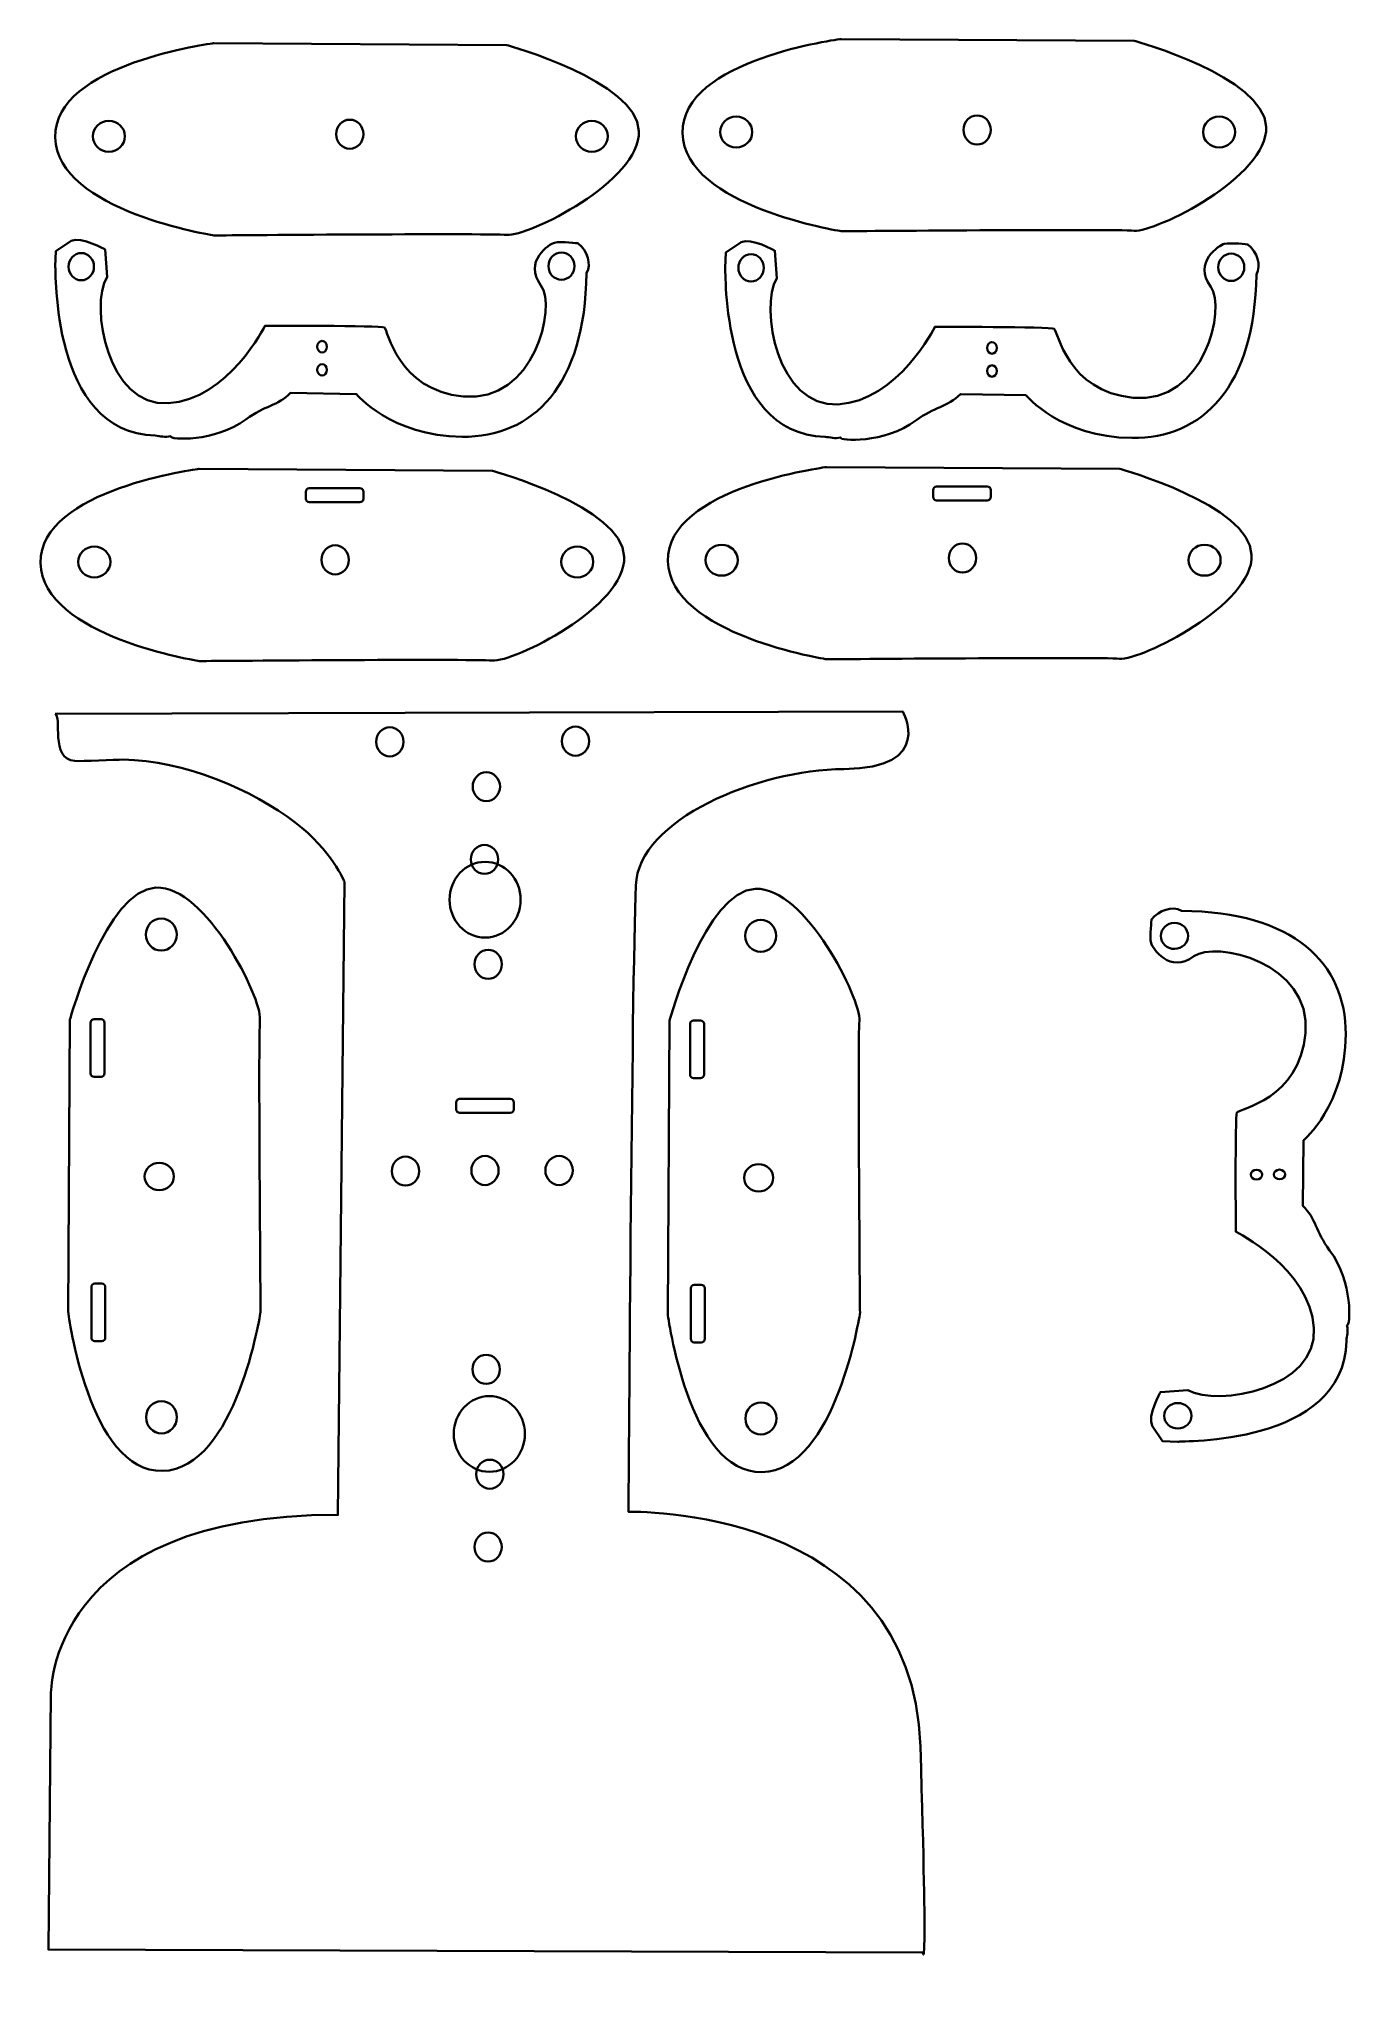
# Model space of a CAD drawing. Header units: centimetres. Extents: x 0.2 to 18.5, y 2.1 to 29.3.
import ezdxf

# ---------------------------------------------------------------- set-up
doc = ezdxf.new("R2010")
doc.units = ezdxf.units.CM

msp = doc.modelspace()

# ---------------------------------------------------------------- linework, layer by layer
at = {"color": 205, "linetype": 'Continuous', "lineweight": 35, "true_color": 0x846699}
for points, knots in [([(2.637, 29.246), (2.637, 29.246), (6.727, 29.221), (6.727, 29.221), (6.727, 29.221), (8.543, 28.722), (8.569, 28.02), (8.594, 27.318), (7.021, 26.545), (6.726, 26.57), (6.43, 26.595), (2.644, 26.562), (2.644, 26.562), (2.644, 26.562), (0.445, 26.902), (0.423, 27.932), (0.401, 28.963), (2.637, 29.246), (2.637, 29.246)], [0, 0, 0, 0, 1, 1, 1, 2, 2, 2, 3, 3, 3, 4, 4, 4, 5, 5, 5, 6, 6, 6, 6]), ([(11.392, 29.305), (11.392, 29.305), (15.482, 29.28), (15.482, 29.28), (15.482, 29.28), (17.297, 28.781), (17.323, 28.079), (17.349, 27.377), (15.776, 26.604), (15.48, 26.629), (15.185, 26.654), (11.398, 26.621), (11.398, 26.621), (11.398, 26.621), (9.2, 26.961), (9.178, 27.992), (9.156, 29.022), (11.392, 29.305), (11.392, 29.305)], [0, 0, 0, 0, 1, 1, 1, 2, 2, 2, 3, 3, 3, 4, 4, 4, 5, 5, 5, 6, 6, 6, 6]), ([(1.173, 28.162), (1.296, 28.162), (1.397, 28.066), (1.397, 27.947), (1.397, 27.827), (1.296, 27.731), (1.173, 27.731), (1.049, 27.731), (0.948, 27.827), (0.948, 27.947), (0.948, 28.066), (1.049, 28.162), (1.173, 28.162)], [0, 0, 0, 0, 1, 1, 1, 2, 2, 2, 3, 3, 3, 4, 4, 4, 4]), ([(4.534, 28.179), (4.639, 28.179), (4.724, 28.088), (4.724, 27.976), (4.724, 27.864), (4.639, 27.773), (4.534, 27.773), (4.429, 27.773), (4.343, 27.864), (4.343, 27.976), (4.343, 28.088), (4.429, 28.179), (4.534, 28.179)], [0, 0, 0, 0, 1, 1, 1, 2, 2, 2, 3, 3, 3, 4, 4, 4, 4]), ([(7.912, 28.162), (8.036, 28.162), (8.136, 28.066), (8.136, 27.947), (8.136, 27.827), (8.036, 27.731), (7.912, 27.731), (7.788, 27.731), (7.688, 27.827), (7.688, 27.947), (7.688, 28.066), (7.788, 28.162), (7.912, 28.162)], [0, 0, 0, 0, 1, 1, 1, 2, 2, 2, 3, 3, 3, 4, 4, 4, 4]), ([(9.927, 28.222), (10.051, 28.222), (10.152, 28.125), (10.152, 28.006), (10.152, 27.887), (10.051, 27.79), (9.927, 27.79), (9.803, 27.79), (9.703, 27.887), (9.703, 28.006), (9.703, 28.125), (9.803, 28.222), (9.927, 28.222)], [0, 0, 0, 0, 1, 1, 1, 2, 2, 2, 3, 3, 3, 4, 4, 4, 4]), ([(13.288, 28.239), (13.394, 28.239), (13.479, 28.148), (13.479, 28.035), (13.479, 27.923), (13.394, 27.832), (13.288, 27.832), (13.183, 27.832), (13.098, 27.923), (13.098, 28.035), (13.098, 28.148), (13.183, 28.239), (13.288, 28.239)], [0, 0, 0, 0, 1, 1, 1, 2, 2, 2, 3, 3, 3, 4, 4, 4, 4]), ([(16.667, 28.222), (16.79, 28.222), (16.891, 28.125), (16.891, 28.006), (16.891, 27.887), (16.79, 27.79), (16.667, 27.79), (16.543, 27.79), (16.442, 27.887), (16.442, 28.006), (16.442, 28.125), (16.543, 28.222), (16.667, 28.222)], [0, 0, 0, 0, 1, 1, 1, 2, 2, 2, 3, 3, 3, 4, 4, 4, 4]), ([(0.423, 26.128), (0.443, 26.114), (0.343, 23.813), (1.82, 23.767), (1.891, 23.765), (1.957, 23.734), (2.035, 23.76), (2.011, 23.706), (2.652, 23.671), (3.085, 23.994), (3.352, 24.192), (3.524, 24.178), (3.709, 24.365), (3.709, 24.365), (4.625, 24.348), (4.625, 24.348), (4.625, 24.348), (5.11, 23.759), (6.101, 23.751), (7.092, 23.743), (7.819, 24.465), (7.838, 26.035), (7.913, 26.161), (7.847, 26.349), (7.722, 26.452), (7.722, 26.452), (7.488, 26.483), (7.391, 26.461), (7.327, 26.446), (6.947, 26.203), (7.203, 25.864), (7.421, 25.574), (7.115, 24.22), (6.119, 24.314), (5.195, 24.401), (5.067, 25.248), (5.017, 25.276), (4.966, 25.307), (3.352, 25.302), (3.352, 25.302), (3.352, 25.302), (2.842, 24.27), (1.999, 24.22), (1.157, 24.17), (0.902, 25.568), (1.147, 25.984), (1.147, 25.984), (1.121, 26.366), (1.121, 26.366), (1.121, 26.366), (0.788, 26.555), (0.648, 26.486), (0.648, 26.486), (0.434, 26.341), (0.434, 26.341), (0.434, 26.341), (0.423, 26.128), (0.423, 26.128)], [0, 0, 0, 0, 1, 1, 1, 2, 2, 2, 3, 3, 3, 4, 4, 4, 5, 5, 5, 6, 6, 6, 7, 7, 7, 8, 8, 8, 9, 9, 9, 10, 10, 10, 11, 11, 11, 12, 12, 12, 13, 13, 13, 14, 14, 14, 15, 15, 15, 16, 16, 16, 17, 17, 17, 18, 18, 18, 19, 19, 19, 19]), ([(9.771, 26.111), (9.79, 26.097), (9.69, 23.796), (11.167, 23.75), (11.238, 23.748), (11.304, 23.717), (11.383, 23.743), (11.358, 23.69), (11.999, 23.654), (12.432, 23.977), (12.699, 24.175), (12.871, 24.161), (13.057, 24.348), (13.057, 24.348), (13.972, 24.331), (13.972, 24.331), (13.972, 24.331), (14.458, 23.743), (15.448, 23.735), (16.439, 23.727), (17.166, 24.448), (17.186, 26.018), (17.261, 26.144), (17.195, 26.332), (17.069, 26.435), (17.069, 26.435), (16.835, 26.466), (16.738, 26.444), (16.674, 26.429), (16.294, 26.186), (16.55, 25.847), (16.769, 25.557), (16.462, 24.203), (15.466, 24.297), (14.543, 24.384), (14.414, 25.231), (14.365, 25.259), (14.313, 25.29), (12.699, 25.285), (12.699, 25.285), (12.699, 25.285), (12.189, 24.253), (11.347, 24.203), (10.504, 24.153), (10.249, 25.551), (10.494, 25.967), (10.494, 25.967), (10.468, 26.349), (10.468, 26.349), (10.468, 26.349), (10.135, 26.538), (9.995, 26.469), (9.995, 26.469), (9.781, 26.324), (9.781, 26.324), (9.781, 26.324), (9.771, 26.111), (9.771, 26.111)], [0, 0, 0, 0, 1, 1, 1, 2, 2, 2, 3, 3, 3, 4, 4, 4, 5, 5, 5, 6, 6, 6, 7, 7, 7, 8, 8, 8, 9, 9, 9, 10, 10, 10, 11, 11, 11, 12, 12, 12, 13, 13, 13, 14, 14, 14, 15, 15, 15, 16, 16, 16, 17, 17, 17, 18, 18, 18, 19, 19, 19, 19]), ([(9.771, 26.111), (9.79, 26.097), (9.69, 23.796), (11.167, 23.75), (11.238, 23.748), (11.304, 23.717), (11.383, 23.743), (11.358, 23.69), (11.999, 23.654), (12.432, 23.977), (12.699, 24.175), (12.871, 24.161), (13.057, 24.348), (13.057, 24.348), (13.972, 24.331), (13.972, 24.331), (13.972, 24.331), (14.458, 23.743), (15.448, 23.735), (16.439, 23.727), (17.166, 24.448), (17.186, 26.018), (17.261, 26.144), (17.195, 26.332), (17.069, 26.435), (17.069, 26.435), (16.835, 26.466), (16.738, 26.444), (16.674, 26.429), (16.294, 26.186), (16.55, 25.847), (16.769, 25.557), (16.462, 24.203), (15.466, 24.297), (14.543, 24.384), (14.414, 25.231), (14.365, 25.259), (14.313, 25.29), (12.699, 25.285), (12.699, 25.285), (12.699, 25.285), (12.189, 24.253), (11.347, 24.203), (10.504, 24.153), (10.249, 25.551), (10.494, 25.967), (10.494, 25.967), (10.468, 26.349), (10.468, 26.349), (10.468, 26.349), (10.135, 26.538), (9.995, 26.469), (9.995, 26.469), (9.781, 26.324), (9.781, 26.324), (9.781, 26.324), (9.771, 26.111), (9.771, 26.111)], [0, 0, 0, 0, 1, 1, 1, 2, 2, 2, 3, 3, 3, 4, 4, 4, 5, 5, 5, 6, 6, 6, 7, 7, 7, 8, 8, 8, 9, 9, 9, 10, 10, 10, 11, 11, 11, 12, 12, 12, 13, 13, 13, 14, 14, 14, 15, 15, 15, 16, 16, 16, 17, 17, 17, 18, 18, 18, 19, 19, 19, 19]), ([(0.787, 26.317), (0.886, 26.317), (0.965, 26.231), (0.965, 26.126), (0.965, 26.021), (0.886, 25.936), (0.787, 25.936), (0.689, 25.936), (0.61, 26.021), (0.61, 26.126), (0.61, 26.231), (0.689, 26.317), (0.787, 26.317)], [0, 0, 0, 0, 1, 1, 1, 2, 2, 2, 3, 3, 3, 4, 4, 4, 4]), ([(7.489, 26.325), (7.589, 26.325), (7.671, 26.24), (7.671, 26.135), (7.671, 26.03), (7.589, 25.944), (7.489, 25.944), (7.388, 25.944), (7.307, 26.03), (7.307, 26.135), (7.307, 26.24), (7.388, 26.325), (7.489, 26.325)], [0, 0, 0, 0, 1, 1, 1, 2, 2, 2, 3, 3, 3, 4, 4, 4, 4]), ([(10.135, 26.3), (10.233, 26.3), (10.312, 26.214), (10.312, 26.109), (10.312, 26.004), (10.233, 25.919), (10.135, 25.919), (10.036, 25.919), (9.957, 26.004), (9.957, 26.109), (9.957, 26.214), (10.036, 26.3), (10.135, 26.3)], [0, 0, 0, 0, 1, 1, 1, 2, 2, 2, 3, 3, 3, 4, 4, 4, 4]), ([(16.836, 26.308), (16.936, 26.308), (17.018, 26.223), (17.018, 26.118), (17.018, 26.013), (16.936, 25.927), (16.836, 25.927), (16.735, 25.927), (16.654, 26.013), (16.654, 26.118), (16.654, 26.223), (16.735, 26.308), (16.836, 26.308)], [0, 0, 0, 0, 1, 1, 1, 2, 2, 2, 3, 3, 3, 4, 4, 4, 4]), ([(4.149, 25.089), (4.186, 25.089), (4.216, 25.053), (4.216, 25.009), (4.216, 24.964), (4.186, 24.928), (4.149, 24.928), (4.111, 24.928), (4.081, 24.964), (4.081, 25.009), (4.081, 25.053), (4.111, 25.089), (4.149, 25.089)], [0, 0, 0, 0, 1, 1, 1, 2, 2, 2, 3, 3, 3, 4, 4, 4, 4]), ([(13.496, 25.072), (13.533, 25.072), (13.564, 25.036), (13.564, 24.992), (13.564, 24.947), (13.533, 24.911), (13.496, 24.911), (13.458, 24.911), (13.428, 24.947), (13.428, 24.992), (13.428, 25.036), (13.458, 25.072), (13.496, 25.072)], [0, 0, 0, 0, 1, 1, 1, 2, 2, 2, 3, 3, 3, 4, 4, 4, 4]), ([(4.149, 24.767), (4.186, 24.767), (4.216, 24.731), (4.216, 24.687), (4.216, 24.642), (4.186, 24.606), (4.149, 24.606), (4.111, 24.606), (4.081, 24.642), (4.081, 24.687), (4.081, 24.731), (4.111, 24.767), (4.149, 24.767)], [0, 0, 0, 0, 1, 1, 1, 2, 2, 2, 3, 3, 3, 4, 4, 4, 4]), ([(13.496, 24.75), (13.533, 24.75), (13.564, 24.714), (13.564, 24.67), (13.564, 24.626), (13.533, 24.589), (13.496, 24.589), (13.458, 24.589), (13.428, 24.626), (13.428, 24.67), (13.428, 24.714), (13.458, 24.75), (13.496, 24.75)], [0, 0, 0, 0, 1, 1, 1, 2, 2, 2, 3, 3, 3, 4, 4, 4, 4]), ([(2.434, 23.303), (2.434, 23.303), (6.524, 23.277), (6.524, 23.277), (6.524, 23.277), (8.34, 22.778), (8.365, 22.076), (8.391, 21.374), (6.818, 20.601), (6.522, 20.626), (6.227, 20.652), (2.44, 20.619), (2.44, 20.619), (2.44, 20.619), (0.242, 20.959), (0.22, 21.989), (0.198, 23.019), (2.434, 23.303), (2.434, 23.303)], [0, 0, 0, 0, 1, 1, 1, 2, 2, 2, 3, 3, 3, 4, 4, 4, 5, 5, 5, 6, 6, 6, 6]), ([(2.434, 23.303), (2.434, 23.303), (6.524, 23.277), (6.524, 23.277), (6.524, 23.277), (8.34, 22.778), (8.365, 22.076), (8.391, 21.374), (6.818, 20.601), (6.522, 20.626), (6.227, 20.652), (2.44, 20.619), (2.44, 20.619), (2.44, 20.619), (0.242, 20.959), (0.22, 21.989), (0.198, 23.019), (2.434, 23.303), (2.434, 23.303)], [0, 0, 0, 0, 1, 1, 1, 2, 2, 2, 3, 3, 3, 4, 4, 4, 5, 5, 5, 6, 6, 6, 6]), ([(11.188, 23.328), (11.188, 23.328), (15.279, 23.303), (15.279, 23.303), (15.279, 23.303), (17.094, 22.804), (17.12, 22.102), (17.146, 21.4), (15.572, 20.627), (15.277, 20.652), (14.981, 20.677), (11.195, 20.644), (11.195, 20.644), (11.195, 20.644), (8.997, 20.984), (8.975, 22.014), (8.952, 23.044), (11.188, 23.328), (11.188, 23.328)], [0, 0, 0, 0, 1, 1, 1, 2, 2, 2, 3, 3, 3, 4, 4, 4, 5, 5, 5, 6, 6, 6, 6]), ([(11.188, 23.328), (11.188, 23.328), (15.279, 23.303), (15.279, 23.303), (15.279, 23.303), (17.094, 22.804), (17.12, 22.102), (17.146, 21.4), (15.572, 20.627), (15.277, 20.652), (14.981, 20.677), (11.195, 20.644), (11.195, 20.644), (11.195, 20.644), (8.997, 20.984), (8.975, 22.014), (8.952, 23.044), (11.188, 23.328), (11.188, 23.328)], [0, 0, 0, 0, 1, 1, 1, 2, 2, 2, 3, 3, 3, 4, 4, 4, 5, 5, 5, 6, 6, 6, 6]), ([(4.724, 22.983), (4.724, 22.983), (4.724, 22.886), (4.724, 22.886), (4.724, 22.859), (4.703, 22.837), (4.676, 22.837), (4.676, 22.837), (3.969, 22.837), (3.969, 22.837), (3.942, 22.837), (3.92, 22.859), (3.92, 22.886), (3.92, 22.886), (3.92, 22.983), (3.92, 22.983), (3.92, 23.01), (3.942, 23.032), (3.969, 23.032), (3.969, 23.032), (4.676, 23.032), (4.676, 23.032), (4.703, 23.032), (4.724, 23.01), (4.724, 22.983)], [0, 0, 0, 0, 1, 1, 1, 2, 2, 2, 3, 3, 3, 4, 4, 4, 5, 5, 5, 6, 6, 6, 7, 7, 7, 8, 8, 8, 8]), ([(13.479, 23.008), (13.479, 23.008), (13.479, 22.911), (13.479, 22.911), (13.479, 22.884), (13.457, 22.862), (13.43, 22.862), (13.43, 22.862), (12.723, 22.862), (12.723, 22.862), (12.696, 22.862), (12.675, 22.884), (12.675, 22.911), (12.675, 22.911), (12.675, 23.008), (12.675, 23.008), (12.675, 23.035), (12.696, 23.057), (12.723, 23.057), (12.723, 23.057), (13.43, 23.057), (13.43, 23.057), (13.457, 23.057), (13.479, 23.035), (13.479, 23.008)], [0, 0, 0, 0, 1, 1, 1, 2, 2, 2, 3, 3, 3, 4, 4, 4, 5, 5, 5, 6, 6, 6, 7, 7, 7, 8, 8, 8, 8]), ([(0.969, 22.219), (1.093, 22.219), (1.194, 22.122), (1.194, 22.003), (1.194, 21.884), (1.093, 21.787), (0.969, 21.787), (0.846, 21.787), (0.745, 21.884), (0.745, 22.003), (0.745, 22.122), (0.846, 22.219), (0.969, 22.219)], [0, 0, 0, 0, 1, 1, 1, 2, 2, 2, 3, 3, 3, 4, 4, 4, 4]), ([(0.969, 22.219), (1.093, 22.219), (1.194, 22.122), (1.194, 22.003), (1.194, 21.884), (1.093, 21.787), (0.969, 21.787), (0.846, 21.787), (0.745, 21.884), (0.745, 22.003), (0.745, 22.122), (0.846, 22.219), (0.969, 22.219)], [0, 0, 0, 0, 1, 1, 1, 2, 2, 2, 3, 3, 3, 4, 4, 4, 4]), ([(4.331, 22.236), (4.436, 22.236), (4.521, 22.145), (4.521, 22.033), (4.521, 21.92), (4.436, 21.829), (4.331, 21.829), (4.226, 21.829), (4.14, 21.92), (4.14, 22.033), (4.14, 22.145), (4.226, 22.236), (4.331, 22.236)], [0, 0, 0, 0, 1, 1, 1, 2, 2, 2, 3, 3, 3, 4, 4, 4, 4]), ([(4.331, 22.236), (4.436, 22.236), (4.521, 22.145), (4.521, 22.033), (4.521, 21.92), (4.436, 21.829), (4.331, 21.829), (4.226, 21.829), (4.14, 21.92), (4.14, 22.033), (4.14, 22.145), (4.226, 22.236), (4.331, 22.236)], [0, 0, 0, 0, 1, 1, 1, 2, 2, 2, 3, 3, 3, 4, 4, 4, 4]), ([(7.709, 22.219), (7.833, 22.219), (7.933, 22.122), (7.933, 22.003), (7.933, 21.884), (7.833, 21.787), (7.709, 21.787), (7.585, 21.787), (7.485, 21.884), (7.485, 22.003), (7.485, 22.122), (7.585, 22.219), (7.709, 22.219)], [0, 0, 0, 0, 1, 1, 1, 2, 2, 2, 3, 3, 3, 4, 4, 4, 4]), ([(7.709, 22.219), (7.833, 22.219), (7.933, 22.122), (7.933, 22.003), (7.933, 21.884), (7.833, 21.787), (7.709, 21.787), (7.585, 21.787), (7.485, 21.884), (7.485, 22.003), (7.485, 22.122), (7.585, 22.219), (7.709, 22.219)], [0, 0, 0, 0, 1, 1, 1, 2, 2, 2, 3, 3, 3, 4, 4, 4, 4]), ([(9.724, 22.244), (9.848, 22.244), (9.948, 22.147), (9.948, 22.028), (9.948, 21.909), (9.848, 21.812), (9.724, 21.812), (9.6, 21.812), (9.5, 21.909), (9.5, 22.028), (9.5, 22.147), (9.6, 22.244), (9.724, 22.244)], [0, 0, 0, 0, 1, 1, 1, 2, 2, 2, 3, 3, 3, 4, 4, 4, 4]), ([(9.724, 22.244), (9.848, 22.244), (9.948, 22.147), (9.948, 22.028), (9.948, 21.909), (9.848, 21.812), (9.724, 21.812), (9.6, 21.812), (9.5, 21.909), (9.5, 22.028), (9.5, 22.147), (9.6, 22.244), (9.724, 22.244)], [0, 0, 0, 0, 1, 1, 1, 2, 2, 2, 3, 3, 3, 4, 4, 4, 4]), ([(13.085, 22.261), (13.19, 22.261), (13.276, 22.17), (13.276, 22.058), (13.276, 21.946), (13.19, 21.855), (13.085, 21.855), (12.98, 21.855), (12.895, 21.946), (12.895, 22.058), (12.895, 22.17), (12.98, 22.261), (13.085, 22.261)], [0, 0, 0, 0, 1, 1, 1, 2, 2, 2, 3, 3, 3, 4, 4, 4, 4]), ([(13.085, 22.261), (13.19, 22.261), (13.276, 22.17), (13.276, 22.058), (13.276, 21.946), (13.19, 21.855), (13.085, 21.855), (12.98, 21.855), (12.895, 21.946), (12.895, 22.058), (12.895, 22.17), (12.98, 22.261), (13.085, 22.261)], [0, 0, 0, 0, 1, 1, 1, 2, 2, 2, 3, 3, 3, 4, 4, 4, 4]), ([(16.463, 22.244), (16.587, 22.244), (16.688, 22.147), (16.688, 22.028), (16.688, 21.909), (16.587, 21.812), (16.463, 21.812), (16.34, 21.812), (16.239, 21.909), (16.239, 22.028), (16.239, 22.147), (16.34, 22.244), (16.463, 22.244)], [0, 0, 0, 0, 1, 1, 1, 2, 2, 2, 3, 3, 3, 4, 4, 4, 4]), ([(16.463, 22.244), (16.587, 22.244), (16.688, 22.147), (16.688, 22.028), (16.688, 21.909), (16.587, 21.812), (16.463, 21.812), (16.34, 21.812), (16.239, 21.909), (16.239, 22.028), (16.239, 22.147), (16.34, 22.244), (16.463, 22.244)], [0, 0, 0, 0, 1, 1, 1, 2, 2, 2, 3, 3, 3, 4, 4, 4, 4]), ([(0.423, 19.882), (0.423, 19.882), (5.308, 19.897), (5.308, 19.897), (5.308, 19.897), (12.251, 19.916), (12.251, 19.916), (12.251, 19.916), (12.709, 19.121), (11.428, 19.112), (10.224, 19.104), (8.562, 18.405), (8.526, 17.486), (8.471, 16.087), (8.424, 8.74), (8.424, 8.74), (8.424, 8.74), (12.391, 8.849), (12.497, 5.463), (12.602, 2.077), (12.531, 2.585), (12.531, 2.585), (12.531, 2.585), (0.33, 2.627), (0.33, 2.627), (0.33, 2.627), (0.364, 6.191), (0.364, 6.191), (0.364, 6.191), (0.31, 8.705), (4.369, 8.698), (4.369, 8.698), (4.462, 17.537), (4.462, 17.537), (4.462, 17.537), (4.28, 17.979), (3.774, 18.366), (3.184, 18.818), (2.215, 19.234), (1.371, 19.243), (1.265, 19.244), (0.795, 19.218), (0.696, 19.224), (0.351, 19.247), (0.52, 19.852), (0.423, 19.882)], [0, 0, 0, 0, 1, 1, 1, 2, 2, 2, 3, 3, 3, 4, 4, 4, 5, 5, 5, 6, 6, 6, 7, 7, 7, 8, 8, 8, 9, 9, 9, 10, 10, 10, 11, 11, 11, 12, 12, 12, 13, 13, 13, 14, 14, 14, 15, 15, 15, 15]), ([(5.094, 19.289), (4.989, 19.289), (4.904, 19.38), (4.904, 19.493), (4.903, 19.605), (4.989, 19.696), (5.094, 19.696), (5.199, 19.696), (5.284, 19.605), (5.285, 19.493), (5.285, 19.38), (5.199, 19.289), (5.094, 19.289)], [0, 0, 0, 0, 1, 1, 1, 2, 2, 2, 3, 3, 3, 4, 4, 4, 4]), ([(7.685, 19.298), (7.58, 19.298), (7.494, 19.389), (7.494, 19.501), (7.494, 19.613), (7.58, 19.704), (7.685, 19.704), (7.79, 19.704), (7.875, 19.613), (7.875, 19.501), (7.875, 19.389), (7.79, 19.298), (7.685, 19.298)], [0, 0, 0, 0, 1, 1, 1, 2, 2, 2, 3, 3, 3, 4, 4, 4, 4]), ([(6.44, 18.663), (6.335, 18.663), (6.25, 18.754), (6.25, 18.866), (6.25, 18.978), (6.335, 19.069), (6.44, 19.069), (6.545, 19.069), (6.631, 18.978), (6.631, 18.866), (6.631, 18.754), (6.545, 18.663), (6.44, 18.663)], [0, 0, 0, 0, 1, 1, 1, 2, 2, 2, 3, 3, 3, 4, 4, 4, 4]), ([(6.415, 17.647), (6.31, 17.647), (6.225, 17.738), (6.225, 17.85), (6.225, 17.962), (6.31, 18.053), (6.415, 18.053), (6.52, 18.053), (6.606, 17.962), (6.606, 17.85), (6.606, 17.738), (6.52, 17.647), (6.415, 17.647)], [0, 0, 0, 0, 1, 1, 1, 2, 2, 2, 3, 3, 3, 4, 4, 4, 4]), ([(6.423, 16.758), (6.149, 16.758), (5.927, 16.995), (5.927, 17.287), (5.927, 17.579), (6.149, 17.816), (6.423, 17.816), (6.697, 17.816), (6.919, 17.579), (6.919, 17.287), (6.919, 16.995), (6.697, 16.758), (6.423, 16.758)], [0, 0, 0, 0, 1, 1, 1, 2, 2, 2, 3, 3, 3, 4, 4, 4, 4]), ([(0.606, 11.524), (0.606, 11.524), (0.63, 15.615), (0.63, 15.615), (0.63, 15.615), (1.128, 17.43), (1.83, 17.456), (2.532, 17.483), (3.306, 15.91), (3.281, 15.614), (3.256, 15.319), (3.29, 11.532), (3.29, 11.532), (3.29, 11.532), (2.951, 9.334), (1.921, 9.311), (0.891, 9.288), (0.606, 11.524), (0.606, 11.524)], [0, 0, 0, 0, 1, 1, 1, 2, 2, 2, 3, 3, 3, 4, 4, 4, 5, 5, 5, 6, 6, 6, 6]), ([(0.606, 11.524), (0.606, 11.524), (0.63, 15.615), (0.63, 15.615), (0.63, 15.615), (1.128, 17.43), (1.83, 17.456), (2.532, 17.483), (3.306, 15.91), (3.281, 15.614), (3.256, 15.319), (3.29, 11.532), (3.29, 11.532), (3.29, 11.532), (2.951, 9.334), (1.921, 9.311), (0.891, 9.288), (0.606, 11.524), (0.606, 11.524)], [0, 0, 0, 0, 1, 1, 1, 2, 2, 2, 3, 3, 3, 4, 4, 4, 5, 5, 5, 6, 6, 6, 6]), ([(8.971, 11.508), (8.971, 11.508), (8.995, 15.598), (8.995, 15.598), (8.995, 15.598), (9.493, 17.413), (10.195, 17.439), (10.897, 17.466), (11.671, 15.893), (11.646, 15.597), (11.621, 15.302), (11.655, 11.515), (11.655, 11.515), (11.655, 11.515), (11.316, 9.317), (10.286, 9.294), (9.256, 9.272), (8.971, 11.508), (8.971, 11.508)], [0, 0, 0, 0, 1, 1, 1, 2, 2, 2, 3, 3, 3, 4, 4, 4, 5, 5, 5, 6, 6, 6, 6]), ([(8.971, 11.508), (8.971, 11.508), (8.995, 15.598), (8.995, 15.598), (8.995, 15.598), (9.493, 17.413), (10.195, 17.439), (10.897, 17.466), (11.671, 15.893), (11.646, 15.597), (11.621, 15.302), (11.655, 11.515), (11.655, 11.515), (11.655, 11.515), (11.316, 9.317), (10.286, 9.294), (9.256, 9.272), (8.971, 11.508), (8.971, 11.508)], [0, 0, 0, 0, 1, 1, 1, 2, 2, 2, 3, 3, 3, 4, 4, 4, 5, 5, 5, 6, 6, 6, 6]), ([(16.09, 9.717), (16.105, 9.736), (18.407, 9.65), (18.443, 11.127), (18.445, 11.198), (18.475, 11.264), (18.449, 11.343), (18.503, 11.319), (18.535, 11.96), (18.209, 12.391), (18.009, 12.656), (18.023, 12.829), (17.834, 13.013), (17.834, 13.013), (17.846, 13.929), (17.846, 13.929), (17.846, 13.929), (18.432, 14.418), (18.434, 15.408), (18.436, 16.399), (17.71, 17.122), (16.141, 17.132), (16.014, 17.206), (15.826, 17.139), (15.724, 17.013), (15.724, 17.013), (15.695, 16.779), (15.717, 16.682), (15.732, 16.618), (15.978, 16.24), (16.315, 16.497), (16.604, 16.718), (17.959, 16.419), (17.872, 15.423), (17.79, 14.499), (16.944, 14.365), (16.915, 14.316), (16.886, 14.264), (16.9, 12.65), (16.9, 12.65), (16.9, 12.65), (17.934, 12.146), (17.989, 11.304), (18.045, 10.462), (16.648, 10.199), (16.231, 10.441), (16.231, 10.441), (15.848, 10.413), (15.848, 10.413), (15.848, 10.413), (15.661, 10.079), (15.731, 9.94), (15.731, 9.94), (15.877, 9.726), (15.877, 9.726), (15.877, 9.726), (16.09, 9.717), (16.09, 9.717)], [0, 0, 0, 0, 1, 1, 1, 2, 2, 2, 3, 3, 3, 4, 4, 4, 5, 5, 5, 6, 6, 6, 7, 7, 7, 8, 8, 8, 9, 9, 9, 10, 10, 10, 11, 11, 11, 12, 12, 12, 13, 13, 13, 14, 14, 14, 15, 15, 15, 16, 16, 16, 17, 17, 17, 18, 18, 18, 19, 19, 19, 19]), ([(16.09, 9.717), (16.105, 9.736), (18.407, 9.65), (18.443, 11.127), (18.445, 11.198), (18.475, 11.264), (18.449, 11.343), (18.503, 11.319), (18.535, 11.96), (18.209, 12.391), (18.009, 12.656), (18.023, 12.829), (17.834, 13.013), (17.834, 13.013), (17.846, 13.929), (17.846, 13.929), (17.846, 13.929), (18.432, 14.418), (18.434, 15.408), (18.436, 16.399), (17.71, 17.122), (16.141, 17.132), (16.014, 17.206), (15.826, 17.139), (15.724, 17.013), (15.724, 17.013), (15.695, 16.779), (15.717, 16.682), (15.732, 16.618), (15.978, 16.24), (16.315, 16.497), (16.604, 16.718), (17.959, 16.419), (17.872, 15.423), (17.79, 14.499), (16.944, 14.365), (16.915, 14.316), (16.886, 14.264), (16.9, 12.65), (16.9, 12.65), (16.9, 12.65), (17.934, 12.146), (17.989, 11.304), (18.045, 10.462), (16.648, 10.199), (16.231, 10.441), (16.231, 10.441), (15.848, 10.413), (15.848, 10.413), (15.848, 10.413), (15.661, 10.079), (15.731, 9.94), (15.731, 9.94), (15.877, 9.726), (15.877, 9.726), (15.877, 9.726), (16.09, 9.717), (16.09, 9.717)], [0, 0, 0, 0, 1, 1, 1, 2, 2, 2, 3, 3, 3, 4, 4, 4, 5, 5, 5, 6, 6, 6, 7, 7, 7, 8, 8, 8, 9, 9, 9, 10, 10, 10, 11, 11, 11, 12, 12, 12, 13, 13, 13, 14, 14, 14, 15, 15, 15, 16, 16, 16, 17, 17, 17, 18, 18, 18, 19, 19, 19, 19]), ([(1.688, 16.8), (1.688, 16.924), (1.784, 17.024), (1.904, 17.024), (2.023, 17.024), (2.12, 16.924), (2.12, 16.8), (2.12, 16.676), (2.023, 16.576), (1.904, 16.576), (1.785, 16.576), (1.688, 16.676), (1.688, 16.8)], [0, 0, 0, 0, 1, 1, 1, 2, 2, 2, 3, 3, 3, 4, 4, 4, 4]), ([(1.688, 16.8), (1.688, 16.924), (1.784, 17.024), (1.904, 17.024), (2.023, 17.024), (2.12, 16.924), (2.12, 16.8), (2.12, 16.676), (2.023, 16.576), (1.904, 16.576), (1.785, 16.576), (1.688, 16.676), (1.688, 16.8)], [0, 0, 0, 0, 1, 1, 1, 2, 2, 2, 3, 3, 3, 4, 4, 4, 4]), ([(10.053, 16.783), (10.053, 16.907), (10.15, 17.007), (10.269, 17.007), (10.388, 17.007), (10.485, 16.907), (10.485, 16.783), (10.485, 16.659), (10.388, 16.559), (10.269, 16.559), (10.15, 16.559), (10.053, 16.659), (10.053, 16.783)], [0, 0, 0, 0, 1, 1, 1, 2, 2, 2, 3, 3, 3, 4, 4, 4, 4]), ([(10.053, 16.783), (10.053, 16.907), (10.15, 17.007), (10.269, 17.007), (10.388, 17.007), (10.485, 16.907), (10.485, 16.783), (10.485, 16.659), (10.388, 16.559), (10.269, 16.559), (10.15, 16.559), (10.053, 16.659), (10.053, 16.783)], [0, 0, 0, 0, 1, 1, 1, 2, 2, 2, 3, 3, 3, 4, 4, 4, 4]), ([(15.852, 16.781), (15.852, 16.881), (15.936, 16.963), (16.042, 16.964), (16.147, 16.965), (16.233, 16.884), (16.233, 16.783), (16.234, 16.683), (16.149, 16.601), (16.044, 16.6), (15.939, 16.599), (15.853, 16.68), (15.852, 16.781)], [0, 0, 0, 0, 1, 1, 1, 2, 2, 2, 3, 3, 3, 4, 4, 4, 4]), ([(6.466, 16.182), (6.361, 16.182), (6.276, 16.273), (6.276, 16.385), (6.276, 16.497), (6.361, 16.588), (6.466, 16.589), (6.571, 16.589), (6.657, 16.497), (6.657, 16.385), (6.657, 16.273), (6.571, 16.182), (6.466, 16.182)], [0, 0, 0, 0, 1, 1, 1, 2, 2, 2, 3, 3, 3, 4, 4, 4, 4]), ([(0.967, 15.618), (0.967, 15.618), (1.064, 15.619), (1.064, 15.619), (1.091, 15.619), (1.113, 15.597), (1.113, 15.57), (1.113, 15.57), (1.113, 14.863), (1.113, 14.863), (1.113, 14.836), (1.091, 14.814), (1.064, 14.814), (1.064, 14.814), (0.967, 14.814), (0.967, 14.814), (0.94, 14.814), (0.918, 14.836), (0.918, 14.863), (0.918, 14.863), (0.918, 15.57), (0.918, 15.57), (0.918, 15.597), (0.94, 15.618), (0.967, 15.618)], [0, 0, 0, 0, 1, 1, 1, 2, 2, 2, 3, 3, 3, 4, 4, 4, 5, 5, 5, 6, 6, 6, 7, 7, 7, 8, 8, 8, 8]), ([(0.967, 15.618), (0.967, 15.618), (1.064, 15.619), (1.064, 15.619), (1.091, 15.619), (1.113, 15.597), (1.113, 15.57), (1.113, 15.57), (1.113, 14.863), (1.113, 14.863), (1.113, 14.836), (1.091, 14.814), (1.064, 14.814), (1.064, 14.814), (0.967, 14.814), (0.967, 14.814), (0.94, 14.814), (0.918, 14.836), (0.918, 14.863), (0.918, 14.863), (0.918, 15.57), (0.918, 15.57), (0.918, 15.597), (0.94, 15.618), (0.967, 15.618)], [0, 0, 0, 0, 1, 1, 1, 2, 2, 2, 3, 3, 3, 4, 4, 4, 5, 5, 5, 6, 6, 6, 7, 7, 7, 8, 8, 8, 8]), ([(9.332, 15.602), (9.332, 15.602), (9.429, 15.602), (9.429, 15.602), (9.456, 15.602), (9.478, 15.58), (9.478, 15.553), (9.478, 15.553), (9.478, 14.846), (9.478, 14.846), (9.478, 14.819), (9.456, 14.797), (9.429, 14.797), (9.429, 14.797), (9.332, 14.797), (9.332, 14.797), (9.305, 14.797), (9.283, 14.819), (9.283, 14.846), (9.283, 14.846), (9.283, 15.553), (9.283, 15.553), (9.283, 15.58), (9.305, 15.602), (9.332, 15.602)], [0, 0, 0, 0, 1, 1, 1, 2, 2, 2, 3, 3, 3, 4, 4, 4, 5, 5, 5, 6, 6, 6, 7, 7, 7, 8, 8, 8, 8]), ([(9.332, 15.602), (9.332, 15.602), (9.429, 15.602), (9.429, 15.602), (9.456, 15.602), (9.478, 15.58), (9.478, 15.553), (9.478, 15.553), (9.478, 14.846), (9.478, 14.846), (9.478, 14.819), (9.456, 14.797), (9.429, 14.797), (9.429, 14.797), (9.332, 14.797), (9.332, 14.797), (9.305, 14.797), (9.283, 14.819), (9.283, 14.846), (9.283, 14.846), (9.283, 15.553), (9.283, 15.553), (9.283, 15.58), (9.305, 15.602), (9.332, 15.602)], [0, 0, 0, 0, 1, 1, 1, 2, 2, 2, 3, 3, 3, 4, 4, 4, 5, 5, 5, 6, 6, 6, 7, 7, 7, 8, 8, 8, 8]), ([(6.824, 14.457), (6.824, 14.457), (6.824, 14.36), (6.824, 14.36), (6.824, 14.333), (6.802, 14.311), (6.775, 14.311), (6.775, 14.311), (6.068, 14.311), (6.068, 14.311), (6.042, 14.311), (6.02, 14.333), (6.02, 14.36), (6.02, 14.36), (6.02, 14.457), (6.02, 14.457), (6.02, 14.484), (6.042, 14.506), (6.068, 14.506), (6.068, 14.506), (6.775, 14.506), (6.775, 14.506), (6.802, 14.506), (6.824, 14.484), (6.824, 14.457)], [0, 0, 0, 0, 1, 1, 1, 2, 2, 2, 3, 3, 3, 4, 4, 4, 5, 5, 5, 6, 6, 6, 7, 7, 7, 8, 8, 8, 8]), ([(5.313, 13.701), (5.418, 13.701), (5.503, 13.61), (5.503, 13.498), (5.503, 13.386), (5.418, 13.295), (5.313, 13.295), (5.208, 13.295), (5.122, 13.386), (5.122, 13.498), (5.122, 13.61), (5.208, 13.701), (5.313, 13.701)], [0, 0, 0, 0, 1, 1, 1, 2, 2, 2, 3, 3, 3, 4, 4, 4, 4]), ([(6.422, 13.71), (6.527, 13.71), (6.612, 13.619), (6.612, 13.507), (6.612, 13.394), (6.527, 13.303), (6.422, 13.303), (6.317, 13.303), (6.231, 13.394), (6.231, 13.507), (6.231, 13.619), (6.317, 13.71), (6.422, 13.71)], [0, 0, 0, 0, 1, 1, 1, 2, 2, 2, 3, 3, 3, 4, 4, 4, 4]), ([(6.422, 13.71), (6.527, 13.71), (6.612, 13.619), (6.612, 13.507), (6.612, 13.394), (6.527, 13.303), (6.422, 13.303), (6.317, 13.303), (6.231, 13.394), (6.231, 13.507), (6.231, 13.619), (6.317, 13.71), (6.422, 13.71)], [0, 0, 0, 0, 1, 1, 1, 2, 2, 2, 3, 3, 3, 4, 4, 4, 4]), ([(6.422, 13.71), (6.527, 13.71), (6.612, 13.619), (6.612, 13.507), (6.612, 13.394), (6.527, 13.303), (6.422, 13.303), (6.317, 13.303), (6.231, 13.394), (6.231, 13.507), (6.231, 13.619), (6.317, 13.71), (6.422, 13.71)], [0, 0, 0, 0, 1, 1, 1, 2, 2, 2, 3, 3, 3, 4, 4, 4, 4]), ([(7.455, 13.71), (7.56, 13.71), (7.645, 13.619), (7.645, 13.507), (7.645, 13.394), (7.56, 13.303), (7.455, 13.303), (7.35, 13.303), (7.264, 13.394), (7.264, 13.507), (7.264, 13.619), (7.35, 13.71), (7.455, 13.71)], [0, 0, 0, 0, 1, 1, 1, 2, 2, 2, 3, 3, 3, 4, 4, 4, 4]), ([(1.672, 13.422), (1.672, 13.527), (1.763, 13.612), (1.875, 13.612), (1.988, 13.612), (2.079, 13.527), (2.079, 13.422), (2.079, 13.317), (1.988, 13.231), (1.876, 13.231), (1.763, 13.231), (1.672, 13.317), (1.672, 13.422)], [0, 0, 0, 0, 1, 1, 1, 2, 2, 2, 3, 3, 3, 4, 4, 4, 4]), ([(1.672, 13.422), (1.672, 13.527), (1.763, 13.612), (1.875, 13.612), (1.988, 13.612), (2.079, 13.527), (2.079, 13.422), (2.079, 13.317), (1.988, 13.231), (1.876, 13.231), (1.763, 13.231), (1.672, 13.317), (1.672, 13.422)], [0, 0, 0, 0, 1, 1, 1, 2, 2, 2, 3, 3, 3, 4, 4, 4, 4]), ([(10.037, 13.405), (10.037, 13.51), (10.128, 13.595), (10.24, 13.595), (10.353, 13.595), (10.444, 13.51), (10.444, 13.405), (10.444, 13.3), (10.353, 13.214), (10.241, 13.214), (10.129, 13.214), (10.037, 13.3), (10.037, 13.405)], [0, 0, 0, 0, 1, 1, 1, 2, 2, 2, 3, 3, 3, 4, 4, 4, 4]), ([(10.037, 13.405), (10.037, 13.51), (10.128, 13.595), (10.24, 13.595), (10.353, 13.595), (10.444, 13.51), (10.444, 13.405), (10.444, 13.3), (10.353, 13.214), (10.241, 13.214), (10.129, 13.214), (10.037, 13.3), (10.037, 13.405)], [0, 0, 0, 0, 1, 1, 1, 2, 2, 2, 3, 3, 3, 4, 4, 4, 4]), ([(17.108, 13.448), (17.108, 13.486), (17.143, 13.516), (17.188, 13.516), (17.232, 13.517), (17.268, 13.486), (17.269, 13.449), (17.269, 13.412), (17.233, 13.381), (17.189, 13.381), (17.144, 13.381), (17.108, 13.411), (17.108, 13.448)], [0, 0, 0, 0, 1, 1, 1, 2, 2, 2, 3, 3, 3, 4, 4, 4, 4]), ([(17.43, 13.45), (17.429, 13.487), (17.465, 13.518), (17.51, 13.518), (17.554, 13.518), (17.59, 13.488), (17.59, 13.451), (17.591, 13.414), (17.555, 13.383), (17.51, 13.383), (17.466, 13.383), (17.43, 13.413), (17.43, 13.45)], [0, 0, 0, 0, 1, 1, 1, 2, 2, 2, 3, 3, 3, 4, 4, 4, 4]), ([(0.977, 11.927), (0.977, 11.927), (1.074, 11.927), (1.074, 11.927), (1.101, 11.927), (1.123, 11.905), (1.123, 11.878), (1.123, 11.878), (1.123, 11.171), (1.123, 11.171), (1.123, 11.145), (1.101, 11.123), (1.074, 11.123), (1.074, 11.123), (0.977, 11.123), (0.977, 11.123), (0.95, 11.123), (0.928, 11.144), (0.928, 11.171), (0.928, 11.171), (0.928, 11.878), (0.928, 11.878), (0.928, 11.905), (0.95, 11.927), (0.977, 11.927)], [0, 0, 0, 0, 1, 1, 1, 2, 2, 2, 3, 3, 3, 4, 4, 4, 5, 5, 5, 6, 6, 6, 7, 7, 7, 8, 8, 8, 8]), ([(0.977, 11.927), (0.977, 11.927), (1.074, 11.927), (1.074, 11.927), (1.101, 11.927), (1.123, 11.905), (1.123, 11.878), (1.123, 11.878), (1.123, 11.171), (1.123, 11.171), (1.123, 11.145), (1.101, 11.123), (1.074, 11.123), (1.074, 11.123), (0.977, 11.123), (0.977, 11.123), (0.95, 11.123), (0.928, 11.144), (0.928, 11.171), (0.928, 11.171), (0.928, 11.878), (0.928, 11.878), (0.928, 11.905), (0.95, 11.927), (0.977, 11.927)], [0, 0, 0, 0, 1, 1, 1, 2, 2, 2, 3, 3, 3, 4, 4, 4, 5, 5, 5, 6, 6, 6, 7, 7, 7, 8, 8, 8, 8]), ([(9.342, 11.91), (9.342, 11.91), (9.439, 11.91), (9.439, 11.91), (9.466, 11.91), (9.488, 11.888), (9.488, 11.861), (9.488, 11.861), (9.488, 11.155), (9.488, 11.155), (9.488, 11.128), (9.466, 11.106), (9.439, 11.106), (9.439, 11.106), (9.342, 11.106), (9.342, 11.106), (9.315, 11.106), (9.293, 11.128), (9.293, 11.154), (9.293, 11.154), (9.293, 11.861), (9.293, 11.861), (9.293, 11.888), (9.315, 11.91), (9.342, 11.91)], [0, 0, 0, 0, 1, 1, 1, 2, 2, 2, 3, 3, 3, 4, 4, 4, 5, 5, 5, 6, 6, 6, 7, 7, 7, 8, 8, 8, 8]), ([(9.342, 11.91), (9.342, 11.91), (9.439, 11.91), (9.439, 11.91), (9.466, 11.91), (9.488, 11.888), (9.488, 11.861), (9.488, 11.861), (9.488, 11.155), (9.488, 11.155), (9.488, 11.128), (9.466, 11.106), (9.439, 11.106), (9.439, 11.106), (9.342, 11.106), (9.342, 11.106), (9.315, 11.106), (9.293, 11.128), (9.293, 11.154), (9.293, 11.154), (9.293, 11.861), (9.293, 11.861), (9.293, 11.888), (9.315, 11.91), (9.342, 11.91)], [0, 0, 0, 0, 1, 1, 1, 2, 2, 2, 3, 3, 3, 4, 4, 4, 5, 5, 5, 6, 6, 6, 7, 7, 7, 8, 8, 8, 8]), ([(6.439, 10.933), (6.544, 10.933), (6.629, 10.842), (6.629, 10.73), (6.629, 10.617), (6.544, 10.526), (6.439, 10.526), (6.334, 10.526), (6.248, 10.617), (6.248, 10.73), (6.248, 10.842), (6.334, 10.933), (6.439, 10.933)], [0, 0, 0, 0, 1, 1, 1, 2, 2, 2, 3, 3, 3, 4, 4, 4, 4]), ([(6.482, 10.357), (6.756, 10.357), (6.978, 10.12), (6.978, 9.828), (6.978, 9.536), (6.756, 9.299), (6.482, 9.299), (6.208, 9.299), (5.986, 9.536), (5.986, 9.828), (5.986, 10.12), (6.208, 10.357), (6.482, 10.357)], [0, 0, 0, 0, 1, 1, 1, 2, 2, 2, 3, 3, 3, 4, 4, 4, 4]), ([(1.691, 10.06), (1.691, 10.184), (1.787, 10.285), (1.906, 10.285), (2.026, 10.285), (2.122, 10.184), (2.122, 10.061), (2.123, 9.937), (2.026, 9.836), (1.907, 9.836), (1.787, 9.836), (1.691, 9.937), (1.691, 10.06)], [0, 0, 0, 0, 1, 1, 1, 2, 2, 2, 3, 3, 3, 4, 4, 4, 4]), ([(1.691, 10.06), (1.691, 10.184), (1.787, 10.285), (1.906, 10.285), (2.026, 10.285), (2.122, 10.184), (2.122, 10.061), (2.123, 9.937), (2.026, 9.836), (1.907, 9.836), (1.787, 9.836), (1.691, 9.937), (1.691, 10.06)], [0, 0, 0, 0, 1, 1, 1, 2, 2, 2, 3, 3, 3, 4, 4, 4, 4]), ([(10.056, 10.043), (10.056, 10.167), (10.152, 10.268), (10.272, 10.268), (10.391, 10.268), (10.487, 10.168), (10.488, 10.044), (10.488, 9.92), (10.391, 9.819), (10.272, 9.819), (10.153, 9.819), (10.056, 9.92), (10.056, 10.043)], [0, 0, 0, 0, 1, 1, 1, 2, 2, 2, 3, 3, 3, 4, 4, 4, 4]), ([(10.056, 10.043), (10.056, 10.167), (10.152, 10.268), (10.272, 10.268), (10.391, 10.268), (10.487, 10.168), (10.488, 10.044), (10.488, 9.92), (10.391, 9.819), (10.272, 9.819), (10.153, 9.819), (10.056, 9.92), (10.056, 10.043)], [0, 0, 0, 0, 1, 1, 1, 2, 2, 2, 3, 3, 3, 4, 4, 4, 4]), ([(15.9, 10.08), (15.899, 10.178), (15.984, 10.258), (16.089, 10.259), (16.194, 10.259), (16.28, 10.18), (16.281, 10.082), (16.281, 9.984), (16.197, 9.904), (16.091, 9.903), (15.986, 9.902), (15.9, 9.982), (15.9, 10.08)], [0, 0, 0, 0, 1, 1, 1, 2, 2, 2, 3, 3, 3, 4, 4, 4, 4]), ([(6.49, 9.468), (6.595, 9.468), (6.68, 9.377), (6.68, 9.265), (6.68, 9.153), (6.595, 9.062), (6.49, 9.062), (6.385, 9.062), (6.299, 9.153), (6.299, 9.265), (6.299, 9.377), (6.385, 9.468), (6.49, 9.468)], [0, 0, 0, 0, 1, 1, 1, 2, 2, 2, 3, 3, 3, 4, 4, 4, 4]), ([(6.464, 8.452), (6.569, 8.452), (6.655, 8.361), (6.655, 8.249), (6.655, 8.137), (6.569, 8.046), (6.464, 8.046), (6.359, 8.046), (6.274, 8.137), (6.274, 8.249), (6.274, 8.361), (6.359, 8.452), (6.464, 8.452)], [0, 0, 0, 0, 1, 1, 1, 2, 2, 2, 3, 3, 3, 4, 4, 4, 4])]:
    msp.add_open_spline(points, degree=3, knots=knots, dxfattribs=at)

doc.saveas('drawing.dxf')
